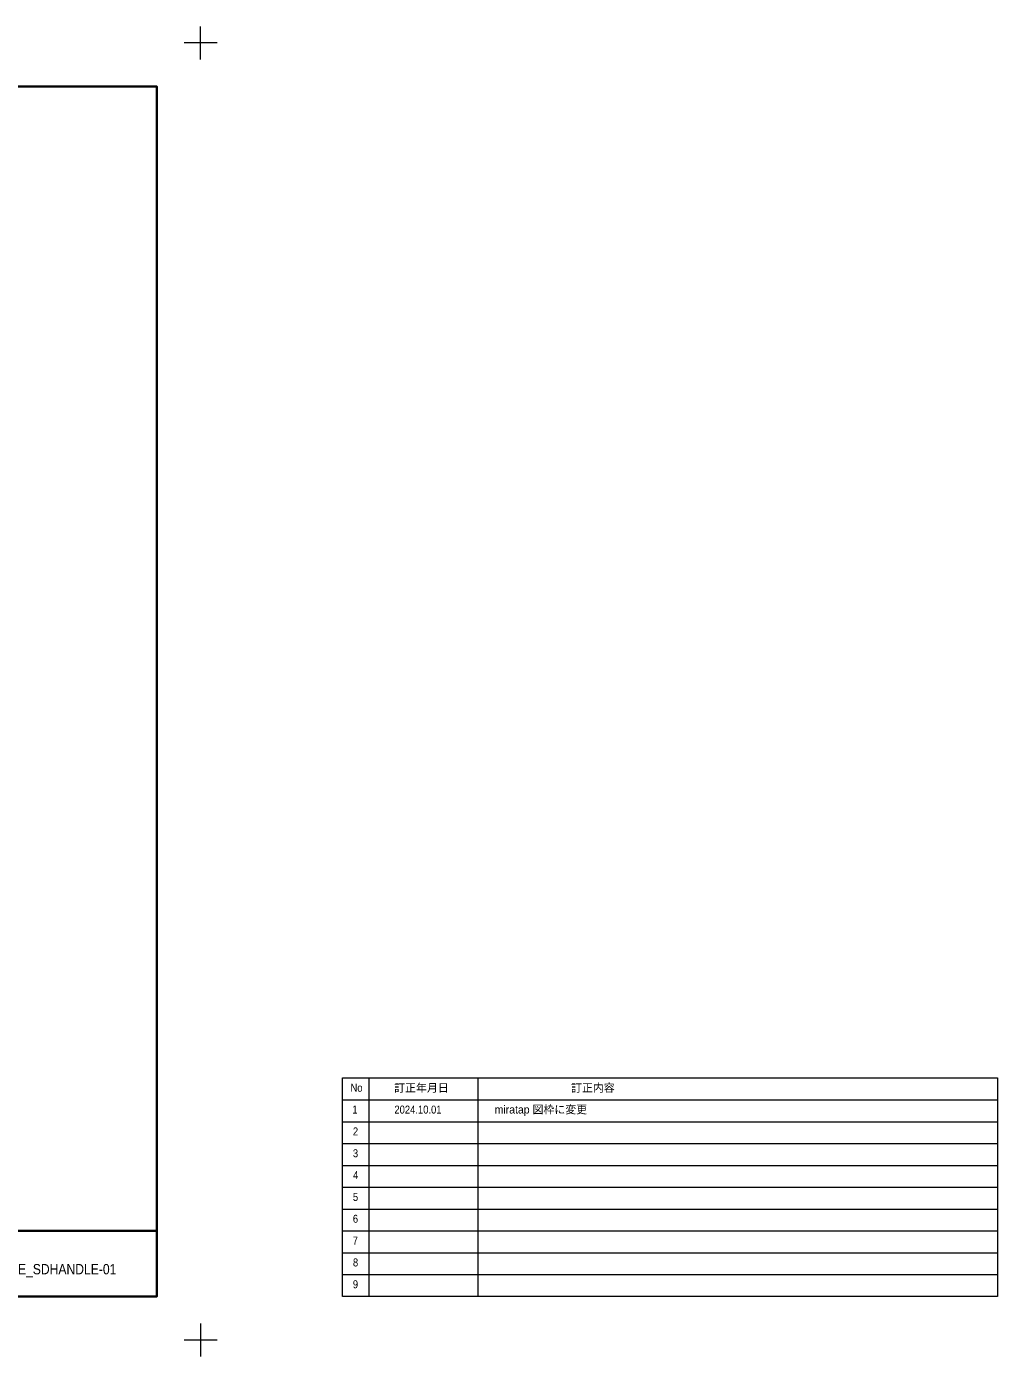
# Model space of a CAD drawing. Units: millimetres, scale not verified. Extents: x -606 to 606, y -304 to 304.
# Drawn here: x 162 to 606, y -304 to 304 of the extents above; entities that cross this region are included whole.
import ezdxf
from ezdxf.enums import TextEntityAlignment as Align

# ---------------------------------------------------------------- set-up
doc = ezdxf.new("R2010")
doc.units = ezdxf.units.MM
doc.header["$LTSCALE"] = 2
doc.layers.add('0-0_1図面枠', color=7, linetype='Continuous', lineweight=20)
doc.styles.add('ＭＳ Ｐゴシック', font='')
doc.styles.get('ＭＳ Ｐゴシック').set_extended_font_data('MS PGothic')

# ---------------------------------------------------------------- blocks, each defined once
blk = doc.blocks.new('グループ')
at = {"layer": '0-0_1図面枠', "lineweight": 15}
for p, q in [((-840, 579), (-840, 609)), ((840, 579), (840, 609)), ((-855, 594), (-825, 594)), ((855, 594), (825, 594)), ((-840, -579), (-840, -609)), ((840, -579), (840, -609)), ((-855, -594), (-825, -594)), ((855, -594), (825, -594))]:
    blk.add_line(p, q, dxfattribs=at)
blk = doc.blocks.new('グループ-1')
at = {"layer": '0-0_1図面枠', "lineweight": 15}
for p, q in [((994, -354), (994, -554)), ((1094, -354), (1094, -554)), ((970, -374), (1570, -374)), ((970, -394), (1570, -394)), ((970, -414), (1570, -414)), ((970, -434), (1570, -434)), ((970, -454), (1570, -454)), ((970, -474), (1570, -474)), ((970, -494), (1570, -494)), ((970, -514), (1570, -514)), ((970, -534), (1570, -534))]:
    blk.add_line(p, q, dxfattribs=at)
blk.add_lwpolyline([(970, -354), (1570, -354), (1570, -554), (970, -554)], close=True, dxfattribs=at)
blk = doc.blocks.new('グループ-2')
at = {"layer": '0-0_1図面枠', "lineweight": 35}
for p, q in [((-800, -494), (800, -494)), ((-430, -494), (-430, -554)), ((220, -494), (220, -554)), ((380, -494), (380, -554)), ((500, -494), (500, -554)), ((620, -494), (620, -554))]:
    blk.add_line(p, q, dxfattribs=at)
blk.add_lwpolyline([(-800, 554), (800, 554), (800, -554), (-800, -554)], close=True, dxfattribs=at)
blk = doc.blocks.new('図面枠')
at = {"layer": '0-0_1図面枠'}
for name in ['グループ', 'グループ-2', 'グループ-1']:
    blk.add_blockref(name, (0, 0), dxfattribs=at)
at = {"layer": '0-0_1図面枠', "style": 'ＭＳ Ｐゴシック', "width": 0.9}
for s, p in [('No', (977.31, -368.794)), ('1', (978.965, -388.811)), ('2', (979.499, -408.794)), ('3', (979.499, -428.794)), ('4', (979.655, -448.794)), ('5', (979.499, -468.794)), ('6', (979.459, -488.794)), ('7', (979.344, -508.794)), ('8', (979.54, -528.794)), ('9', (979.459, -548.794))]:
    blk.add_text(s, height=7.331, dxfattribs=at).set_placement(p, align=Align.BOTTOM_LEFT)
at = {"layer": '0-0_1図面枠', "style": 'ＭＳ Ｐゴシック'}
for s, p in [('訂正年月日', (1017.344, -368.926)), ('訂正内容', (1179.344, -368.946))]:
    blk.add_text(s, height=7.331, dxfattribs=at).set_placement(p, align=Align.BOTTOM_LEFT)

msp = doc.modelspace()

# ---------------------------------------------------------------- block references
at = {"layer": '0-0_1図面枠', "xscale": 0.5, "yscale": 0.5}
msp.add_blockref('図面枠', (-178.75, 0), dxfattribs=at)

# ---------------------------------------------------------------- texts
at = {"layer": '0-0_1図面枠', "style": 'ＭＳ Ｐゴシック', "width": 0.9}
for s, height, p in [('2024.10.01', 3.666, (330, -194.405)), ('SIMPLE_SDHANDLE-01', 4.721, (140.88, -268.326))]:
    msp.add_text(s, height=height, dxfattribs=at).set_placement(p, align=Align.BOTTOM_LEFT)
at = {"layer": '0-0_1図面枠', "style": 'ＭＳ Ｐゴシック'}
msp.add_text('miratap 図枠に変更', height=3.666, dxfattribs=at).set_placement((375.962, -194.377), align=Align.BOTTOM_LEFT)

doc.saveas('drawing.dxf')
